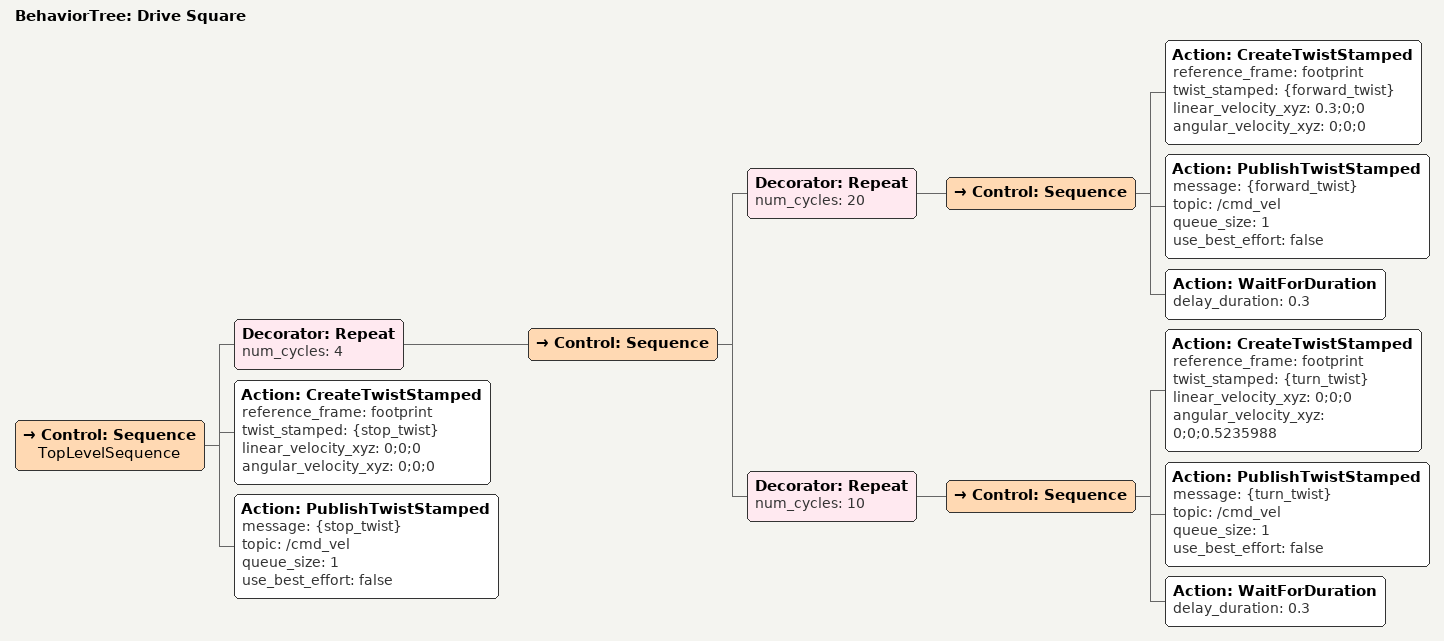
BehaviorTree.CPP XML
<?xml version="1.0" encoding="UTF-8" ?>
<root BTCPP_format="4" main_tree_to_execute="Drive Square">
  <BehaviorTree ID="Drive Square" _description="">
    <Control ID="Sequence" name="TopLevelSequence">
      <Decorator ID="Repeat" num_cycles="4">
        <Control ID="Sequence">
          <Decorator ID="Repeat" num_cycles="20">
            <Control ID="Sequence">
              <Action
                ID="CreateTwistStamped"
                reference_frame="footprint"
                twist_stamped="{forward_twist}"
                linear_velocity_xyz="0.3;0;0"
                angular_velocity_xyz="0;0;0"
              />
              <Action
                ID="PublishTwistStamped"
                message="{forward_twist}"
                topic="/cmd_vel"
                queue_size="1"
                use_best_effort="false"
              />
              <Action ID="WaitForDuration" delay_duration="0.3" />
            </Control>
          </Decorator>
          <Decorator ID="Repeat" num_cycles="10">
            <Control ID="Sequence">
              <Action
                ID="CreateTwistStamped"
                reference_frame="footprint"
                twist_stamped="{turn_twist}"
                linear_velocity_xyz="0;0;0"
                angular_velocity_xyz="0;0;0.5235988"
              />
              <Action
                ID="PublishTwistStamped"
                message="{turn_twist}"
                topic="/cmd_vel"
                queue_size="1"
                use_best_effort="false"
              />
              <Action ID="WaitForDuration" delay_duration="0.3" />
            </Control>
          </Decorator>
        </Control>
      </Decorator>
      <Action
        ID="CreateTwistStamped"
        reference_frame="footprint"
        twist_stamped="{stop_twist}"
        linear_velocity_xyz="0;0;0"
        angular_velocity_xyz="0;0;0"
      />
      <Action
        ID="PublishTwistStamped"
        message="{stop_twist}"
        topic="/cmd_vel"
        queue_size="1"
        use_best_effort="false"
      />
    </Control>
  </BehaviorTree>
</root>
